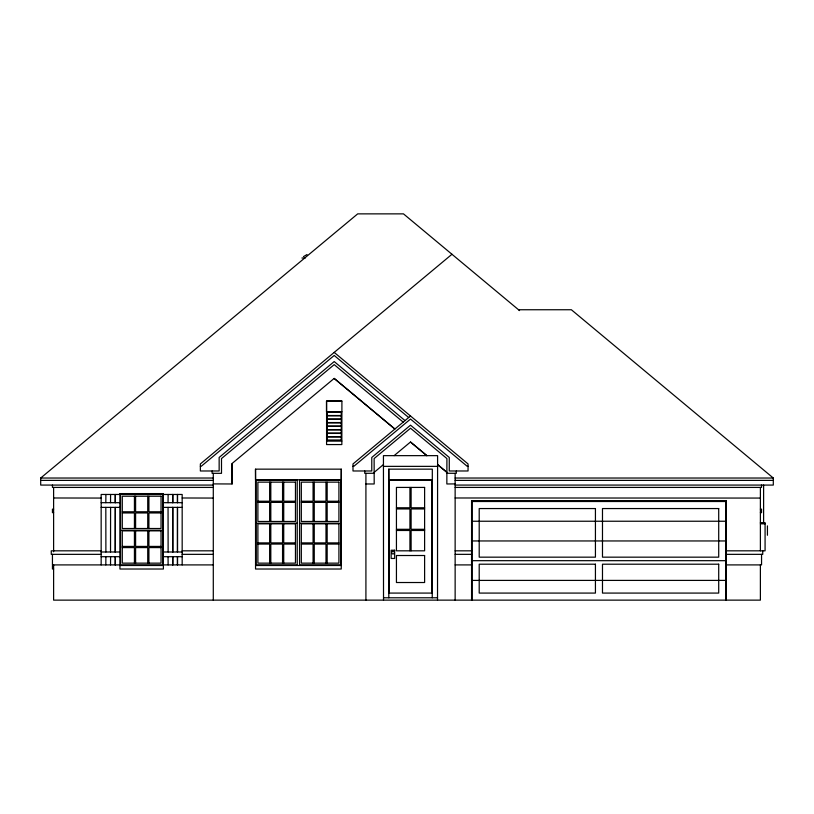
<?xml version="1.0" encoding="UTF-8"?>
<svg xmlns="http://www.w3.org/2000/svg" width="814" height="814" viewBox="0 0 814 814"><rect width="100%" height="100%" fill="white"/><g stroke="black" fill="none" stroke-linecap="round" stroke-linejoin="round"><path stroke-width="1.22" d="M213.288 485.073L40.7 485.073L40.7 478.032L357.692 213.868L403.479 213.868L519.546 310.592M451.963 254.273L200.366 463.939L200.366 470.98L219.149 470.98L219.149 457.458L334.208 361.579L405.016 420.584M410.521 416.005L352.991 463.939L352.991 470.98L371.774 470.98L371.774 457.458L410.521 425.173L449.267 457.458L449.267 470.98L468.05 470.98L468.05 463.939L334.208 352.411M374.125 472.405L383.445 464.55M394.118 455.647L410.521 441.982L426.923 455.647M303.48 256.624L307.051 254.528M301.933 258.007L305.209 258.007M518.538 309.747L571.367 309.747L773.3 478.032L773.3 485.073L455.138 485.073M341.839 401.129L326.577 401.129L326.577 444.566L341.839 444.566L341.911 401.058L326.506 401.058L326.506 411.772L341.911 411.772M327.167 415.516L341.249 415.516M327.167 415.801L341.249 415.801M327.167 419.037L341.249 419.037M327.167 419.332L341.249 419.332M327.167 422.558L341.249 422.558M327.167 422.853L341.249 422.853M327.167 426.078L341.249 426.078M327.167 426.373L341.249 426.373M327.167 429.599L341.249 429.599M327.167 429.894L341.249 429.894M327.167 433.119L341.249 433.119M327.167 433.414L341.249 433.414M327.167 436.64L341.249 436.64M327.167 436.935L341.249 436.935M327.167 440.171L341.249 440.171M326.577 441.046L341.839 441.046M200.366 466.29L201.221 466.29L334.208 355.464L408.689 417.531M352.991 466.29L353.846 466.29L410.521 419.057L467.195 466.29L468.05 466.29M383.445 466.361L437.596 466.361M255.545 479.863L255.474 469.149L341.331 469.149L341.249 479.863M374.196 473.26L364.733 473.331L364.733 470.98M446.845 473.26L456.308 473.331L456.308 470.98M40.7 478.032L213.288 478.032M455.138 478.032L773.3 478.032M255.545 479.792L341.249 479.792M388.807 479.792L432.244 479.792M388.807 479.863L388.726 469.149L432.315 469.149L432.244 597.781M40.7 480.382L213.288 480.382M455.138 480.382L773.3 480.382M213.288 483.903L232.143 483.974L232.143 463.542M365.913 483.974L374.196 483.974L374.125 458.557L410.521 428.225L446.917 458.557L446.845 483.974L455.138 483.903M213.288 487.423L52.442 487.423L52.442 485.073M455.138 487.423L761.558 487.423L761.558 485.073M119.943 493.874L163.39 493.874M119.943 494.464L101.16 494.464L101.16 564.906M163.39 494.464L182.173 494.464L182.173 564.906M53.612 497.985L101.16 498.066M182.173 497.985L213.288 498.066M455.138 497.985L760.388 498.066M471.571 500.925L726.342 500.925M257.896 501.221L269.638 501.221L269.638 482.142M295.462 501.221L283.73 501.221L283.73 482.142M301.333 501.221L313.075 501.221L313.075 482.142M338.909 501.221L327.167 501.221L327.167 482.142M257.896 502.391L269.638 502.391L269.638 521.469M295.462 502.391L283.73 502.391L283.73 521.469M301.333 502.391L313.075 502.391L313.075 521.469M338.909 502.391L327.167 502.391L327.167 521.469M101.16 502.686L119.943 502.686M163.39 502.686L182.173 502.686M101.16 507.376L119.943 507.376M163.39 507.376L182.173 507.376M396.438 507.773L409.93 507.773L409.93 487.423M424.613 507.773L411.111 507.773L411.111 487.423M396.438 508.943L409.93 508.943L409.93 529.293L396.438 529.293M424.613 508.943L411.111 508.943L411.111 529.293L424.613 529.293M53.612 509.137L52.442 509.137L52.442 512.667L53.612 512.667M760.388 509.137L761.558 509.137L761.558 512.667L760.388 512.667M122.293 511.782L134.432 511.782L134.432 496.225M161.04 511.782L148.911 511.782L148.911 496.225M122.293 512.952L134.432 512.952L134.432 528.51M161.04 512.952L148.911 512.952L148.911 528.51M472.161 521.235L725.752 521.235M760.388 522.639L765.079 522.639L765.079 550.824L726.342 550.824M256.135 523.229L297.232 523.229M299.572 523.229L340.669 523.229M760.388 523.819L765.079 523.819M120.533 530.27L162.8 530.27M396.438 530.474L409.93 530.474L409.93 550.824M424.613 530.474L411.111 530.474L411.111 550.824M472.161 540.954L725.752 540.954M257.896 542.897L269.638 542.897L269.638 523.819M295.462 542.897L283.73 542.897L283.73 523.819M301.333 542.897L313.075 542.897L313.075 523.819M338.909 542.897L327.167 542.897L327.167 523.819M257.896 544.067L269.638 544.067L269.638 563.146M295.462 544.067L283.73 544.067L283.73 563.146M301.333 544.067L313.075 544.067L313.075 563.146M338.909 544.067L327.167 544.067L327.167 563.146M122.293 546.418L134.432 546.418L134.432 530.86M161.04 546.418L148.911 546.418L148.911 530.86M122.293 547.588L134.432 547.588L134.432 563.146M161.04 547.588L148.911 547.588L148.911 563.146M101.16 550.824L51.262 550.824L51.262 554.344L101.16 554.344M182.173 550.824L213.288 550.824M455.138 550.824L471.571 550.824M101.16 551.994L119.943 551.994M163.39 551.994L182.173 551.994M182.173 554.344L213.288 554.344M455.138 554.344L471.571 554.344M726.342 554.344L762.738 554.344L762.738 550.824M101.16 556.695L119.943 556.695M163.39 556.695L182.173 556.695M472.161 560.683L725.752 560.683M119.943 564.906L52.442 564.906L52.442 554.344M163.39 564.906L213.288 564.906M455.138 564.906L471.571 564.906M726.342 564.906L761.558 564.906L761.558 554.344M53.612 565.496L52.442 565.496L52.442 569.017L53.612 569.017M119.943 565.496L163.39 565.496M255.545 565.496L341.249 565.496M472.161 580.402L725.752 580.402M388.807 593.08L432.244 593.08M383.516 597.781L437.525 597.781M403.184 422.11L334.208 364.631L221.5 458.557L221.5 473.331L212.108 473.331L212.108 470.98M437.596 464.55L446.917 472.313M334.208 378.479L394.882 429.039L334.208 378.388L232.071 463.502L232.071 483.903M410.521 442.073L426.811 455.647M437.596 464.641L446.917 472.405M767.429 525.875L767.429 535.266M763.613 485.073L763.613 522.639M760.388 487.423L760.388 550.824M760.388 564.845L760.388 600.132L53.612 600.132L53.612 564.906M726.342 600.132L726.342 500.63L471.571 500.63L471.571 600.132M725.752 600.132L725.752 501.505L472.161 501.505L472.161 600.132M455.138 473.331L455.138 600.132M437.525 600.132L437.596 455.647L383.445 455.647L383.516 600.132M431.654 593.08L431.654 480.382L389.387 480.382L389.387 593.08M388.807 469.22L388.807 597.781M365.913 473.331L365.913 600.132M341.249 469.22L341.249 569.017L255.545 569.017L255.545 469.22M325.987 482.142L325.987 501.221L314.255 501.221L314.255 482.142M325.987 521.469L325.987 502.391L314.255 502.391L314.255 521.469M325.987 523.819L325.987 542.897L314.255 542.897L314.255 523.819M325.987 563.146L325.987 544.067L314.255 544.067L314.255 563.146M282.55 482.142L282.55 501.221L270.808 501.221L270.808 482.142M282.55 521.469L282.55 502.391L270.808 502.391L270.808 521.469M282.55 523.819L282.55 542.897L270.808 542.897L270.808 523.819M282.55 563.146L282.55 544.067L270.808 544.067L270.808 563.146M213.288 473.331L213.288 600.132M177.513 494.464L177.513 502.686M177.513 507.376L177.513 551.994M177.513 556.695L177.513 564.906M177.442 494.464L177.442 502.686M177.442 507.376L177.442 551.994M177.442 556.695L177.442 564.906M172.812 494.464L172.812 502.686M172.812 507.376L172.812 551.994M172.812 556.695L172.812 564.906M172.741 494.464L172.741 502.686M172.741 507.376L172.741 551.994M172.741 556.695L172.741 564.906M168.122 494.464L168.05 502.686M168.05 507.376L168.122 551.994M168.05 556.695L168.122 564.906M147.731 496.225L147.731 511.782L135.602 511.782L135.602 496.225M147.731 528.51L147.731 512.952L135.602 512.952L135.602 528.51M147.731 530.86L147.731 546.418L135.602 546.418L135.602 530.86M147.731 563.146L147.731 547.588L135.602 547.588L135.602 563.146M110.592 494.464L110.521 502.686M110.592 507.376L110.521 551.994M110.592 556.695L110.521 564.906M105.891 494.464L105.82 502.686M105.82 507.376L105.891 551.994M105.891 556.695L105.82 564.906M53.612 487.423L53.612 551.76M391.829 551.709L391.595 552.95L392.419 553.927L393.691 553.876L394.454 552.859L394.129 551.627L392.959 551.119L391.829 551.709M341.249 412.281L327.167 412.281L327.167 440.455L341.249 440.455L341.249 412.281M297.232 480.382L256.135 480.382L256.135 564.906L297.232 564.906L297.232 480.382M340.669 480.382L299.572 480.382L299.572 564.906L340.669 564.906L340.669 480.382M295.462 482.142L257.896 482.142L257.896 521.469L295.462 521.469L295.462 482.142M338.909 482.142L301.333 482.142L301.333 521.469L338.909 521.469L338.909 482.142M424.613 487.423L396.438 487.423L396.438 550.824L424.613 550.824L424.613 487.423M163.39 493.589L119.943 493.589L119.943 569.017L163.39 569.017L163.39 493.589M162.8 494.464L120.533 494.464L120.533 564.906L162.8 564.906L162.8 494.464M161.04 496.225L122.293 496.225L122.293 528.51L161.04 528.51L161.04 496.225M595.431 508.557L479.202 508.557L479.202 557.163L595.431 557.163L595.431 508.557M718.711 508.557L602.482 508.557L602.482 557.163L718.711 557.163L718.711 508.557M295.462 523.819L257.896 523.819L257.896 563.146L295.462 563.146L295.462 523.819M338.909 523.819L301.333 523.819L301.333 563.146L338.909 563.146L338.909 523.819M161.04 530.86L122.293 530.86L122.293 563.146L161.04 563.146L161.04 530.86M394.668 550.233L391.147 550.233L391.147 558.455L394.668 558.455L394.668 550.233M424.613 555.514L396.438 555.514L396.438 582.519L424.613 582.519L424.613 555.514M595.431 564.204L479.202 564.204L479.202 593.08L595.431 593.08L595.431 564.204M718.711 564.204L602.482 564.204L602.482 593.08L718.711 593.08L718.711 564.204M115.293 502.686L115.293 494.464L115.212 502.686M115.293 551.994L115.293 507.376L115.212 551.994M115.293 564.906L115.293 556.695L115.212 564.906"/></g></svg>
